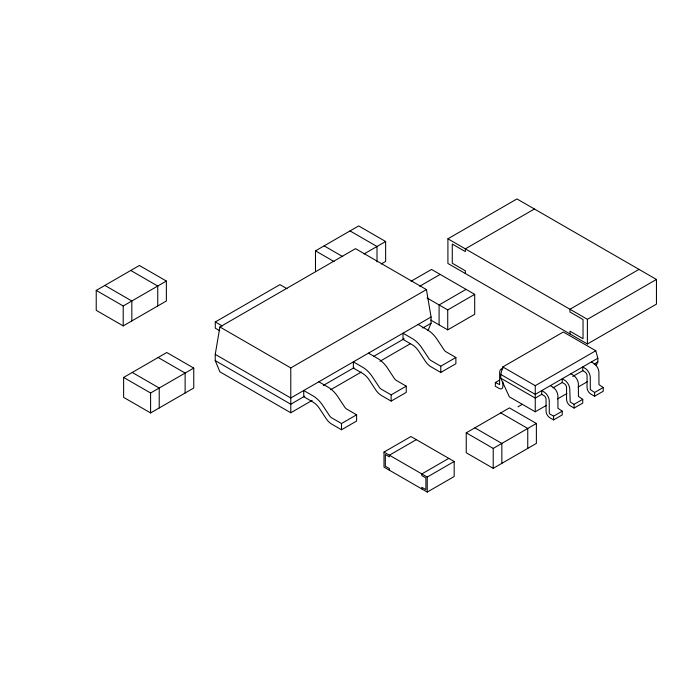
<?xml version="1.0" encoding="UTF-8"?>
<svg xmlns="http://www.w3.org/2000/svg" width="691" height="691" viewBox="0 0 691 691"><rect width="100%" height="100%" fill="white"/><g stroke="black" fill="none" stroke-linecap="round" stroke-linejoin="round"><path stroke-width="1.04" d="M312.151 400.417L290.781 412.76L219.885 371.827L215.246 360.607L215.246 354.379L219.885 326.964L355.528 248.656L426.433 289.589L431.063 316.996L431.063 323.233L427.979 330.704M546.426 405.349L535.257 411.793L509.362 396.841L500.725 378.15L500.725 374.418L502.798 366.938L563.312 332L595.78 350.743L597.845 358.214L597.845 361.954L596.117 365.694M96.23 290.401L139.392 265.482L166.367 281.056L166.367 300.991L123.205 325.91L96.23 310.337L96.23 290.401L123.205 305.975L166.367 281.056M315.493 270.786L315.493 250.85L358.655 225.931L385.638 241.505L385.638 261.44L381.32 263.936M219.729 330.747L215.29 328.19L215.29 321.963L279.95 284.632L286.998 288.7M123.62 377.433L166.781 352.514L193.756 368.087L193.756 388.022L150.595 412.942L123.62 397.368L123.62 377.433L150.595 393.006L193.756 368.087M364.053 253.968L385.638 241.505M447.915 238.801L516.972 198.93L656.45 279.449L656.45 304.126L587.393 343.997L447.915 263.47L447.915 238.801L587.393 319.32L656.45 279.449M534.411 208.993L465.354 248.864L465.354 251.602L452.277 244.053L452.277 263.245L465.354 270.794L465.354 273.532M411.076 281.246L431.538 269.43L474.7 294.349L474.7 314.284L447.725 329.857L430.769 320.071M419.705 286.229L440.167 274.413M219.885 326.964L290.781 367.906L426.433 289.589M466.071 289.365L439.096 304.938L439.096 324.874M431.063 316.996L290.781 397.99L215.246 354.379M427.073 297.994L447.725 309.922L474.7 294.349M304.722 396.168L290.781 404.218L215.246 360.607M323.319 385.44L353.982 367.733M373.503 356.461L404.175 338.754M422.737 328.035L431.063 323.233M330.739 389.689L361.393 371.991M379.981 361.263L410.635 343.565M341.501 423.531L356.608 414.807L356.608 421.044L341.501 429.759L331.74 424.127A12.619 7.29 60 0 1 326.083 418.53L319.553 408.588A14.684 8.473 60 0 0 312.98 402.076L303.738 396.746L303.738 390.51L313.878 396.401A22.319 12.887 60 0 1 322.256 404.684L329.667 415.922A4.984 2.876 60 0 0 331.533 417.77L341.501 423.531L341.501 429.759M391.141 394.872L406.248 386.157L406.248 392.384L391.141 401.108L381.372 395.468A12.619 7.29 60 0 1 375.723 389.879L369.193 379.929A14.684 8.473 60 0 0 362.611 373.425L353.369 368.087L353.369 361.859L363.518 367.742A22.319 12.887 60 0 1 371.896 376.025L379.299 387.262A4.984 2.876 60 0 0 381.173 389.111L391.141 394.872L391.141 401.108M440.772 366.213L455.879 357.497L455.879 363.725L440.772 372.449L431.011 366.809A12.619 7.29 60 0 1 425.362 361.22L418.824 351.27A14.684 8.473 60 0 0 412.251 344.766L403.008 339.428L403.008 333.2L413.149 339.082A22.319 12.887 60 0 1 421.527 347.374L428.938 358.603A4.984 2.876 60 0 0 430.813 360.452L440.772 366.213L440.772 372.449M639.02 269.386L569.954 309.257L569.954 311.995L583.031 319.544L583.031 338.737L569.954 331.188L569.954 333.926M502.884 381.95L502.884 386.252A5.338 3.084 60 0 1 499.109 388.437L495.335 386.252L495.335 382.512L499.653 380.024M383.997 452.078L410.929 436.531L454.177 461.493L454.177 476.522L427.245 492.07L383.997 467.107L383.997 452.078L427.245 477.049L454.177 461.493M416.336 439.649L389.404 455.196L389.404 456.872L385.345 454.531L385.345 466.218L389.404 468.558L389.404 470.226M502.798 366.938L535.257 385.682L595.78 350.743M466.244 432.825L509.405 407.906L536.38 423.479L536.38 443.415L493.219 468.334L466.244 452.76L466.244 432.825L493.219 448.399L536.38 423.479M597.845 358.214L535.257 394.354L500.725 374.418M517.991 406.809L522.31 404.321M550.364 385.63L553.232 387.331A7.644 4.414 60 0 1 557.879 395.382L557.948 408.234L562.232 411.171L562.232 414.911L553.603 419.895L549.829 417.71A5.338 3.084 60 0 1 546.045 411.171L546.045 399.338A3.049 1.762 60 0 0 543.895 395.598L541.735 394.354L535.257 398.085L500.725 378.15M552.912 387.893L562.232 382.512L564.392 383.764A3.049 1.762 60 0 1 566.551 387.496L566.551 399.338A5.338 3.084 60 0 0 570.325 405.876L574.109 408.061L582.738 403.069L582.738 399.338L578.445 396.392L578.384 383.548A7.644 4.414 60 0 0 573.729 375.489L570.87 373.796M572.727 376.457L582.962 370.549M594.122 364.105L597.845 361.954M448.77 458.375L421.838 473.922L421.838 475.598L425.889 477.939L425.889 489.625L421.838 487.285L421.838 488.952M557.585 398.906L566.888 393.533M578.047 387.09L587.35 381.717M541.735 394.354L541.735 390.614L544.594 392.315A7.644 4.414 60 0 1 549.25 400.365L549.285 412.916L549.76 413.926L553.603 416.155L562.232 411.171M562.232 382.512L562.232 378.78L565.1 380.473A7.644 4.414 60 0 1 569.747 388.532L570.187 402.032L574.109 404.321L582.738 399.338M594.606 392.479L603.243 387.496L603.243 391.236L594.606 396.219L590.831 394.043A5.338 3.084 60 0 1 587.056 387.496L587.056 375.662A3.049 1.762 60 0 0 584.897 371.922L582.738 370.678L582.738 366.938L585.605 368.64A7.644 4.414 60 0 1 590.252 376.69L590.313 389.543L594.606 392.479L594.606 396.219M591.366 361.954L594.234 363.656A7.644 4.414 60 0 1 598.881 371.706L598.967 384.645L603.243 387.496M350.026 230.915L377.001 246.488L377.001 261.88M324.131 245.866L342.736 256.611M315.493 250.85L334.099 261.595M418.115 324.476L428.256 330.358A22.319 12.887 60 0 1 436.634 338.65L444.045 349.879A4.984 2.876 60 0 0 445.92 351.736L455.879 357.497M495.335 382.512L499.602 384.593L499.688 371.758A7.644 4.414 60 0 1 502.979 368.7M500.768 412.89L527.751 428.463L527.751 448.399M368.476 353.136L378.625 359.018A22.319 12.887 60 0 1 387.003 367.31L394.406 378.538A4.984 2.876 60 0 0 396.28 380.387L406.248 386.157M474.872 427.841L501.847 443.415L501.847 463.35M130.763 270.466L157.738 286.039L157.738 305.975M215.29 321.963L222.338 326.022M318.845 381.795L328.985 387.677A22.319 12.887 60 0 1 337.363 395.969L344.774 407.198A4.984 2.876 60 0 0 346.64 409.046L356.608 414.807M104.859 285.418L131.834 300.991L131.834 320.926M158.144 357.497L185.119 373.071L185.119 393.006M132.249 372.449L159.224 388.022L159.224 407.958M587.393 319.32L587.393 343.997M574.109 404.321L574.109 408.061M553.603 416.155L553.603 419.895M535.257 385.682L535.257 411.793M493.219 448.399L493.219 468.334M447.725 309.922L447.725 329.857M427.245 477.049L427.245 492.07M290.781 367.906L290.781 412.76M150.595 393.006L150.595 412.942M123.205 305.975L123.205 325.91"/></g></svg>
